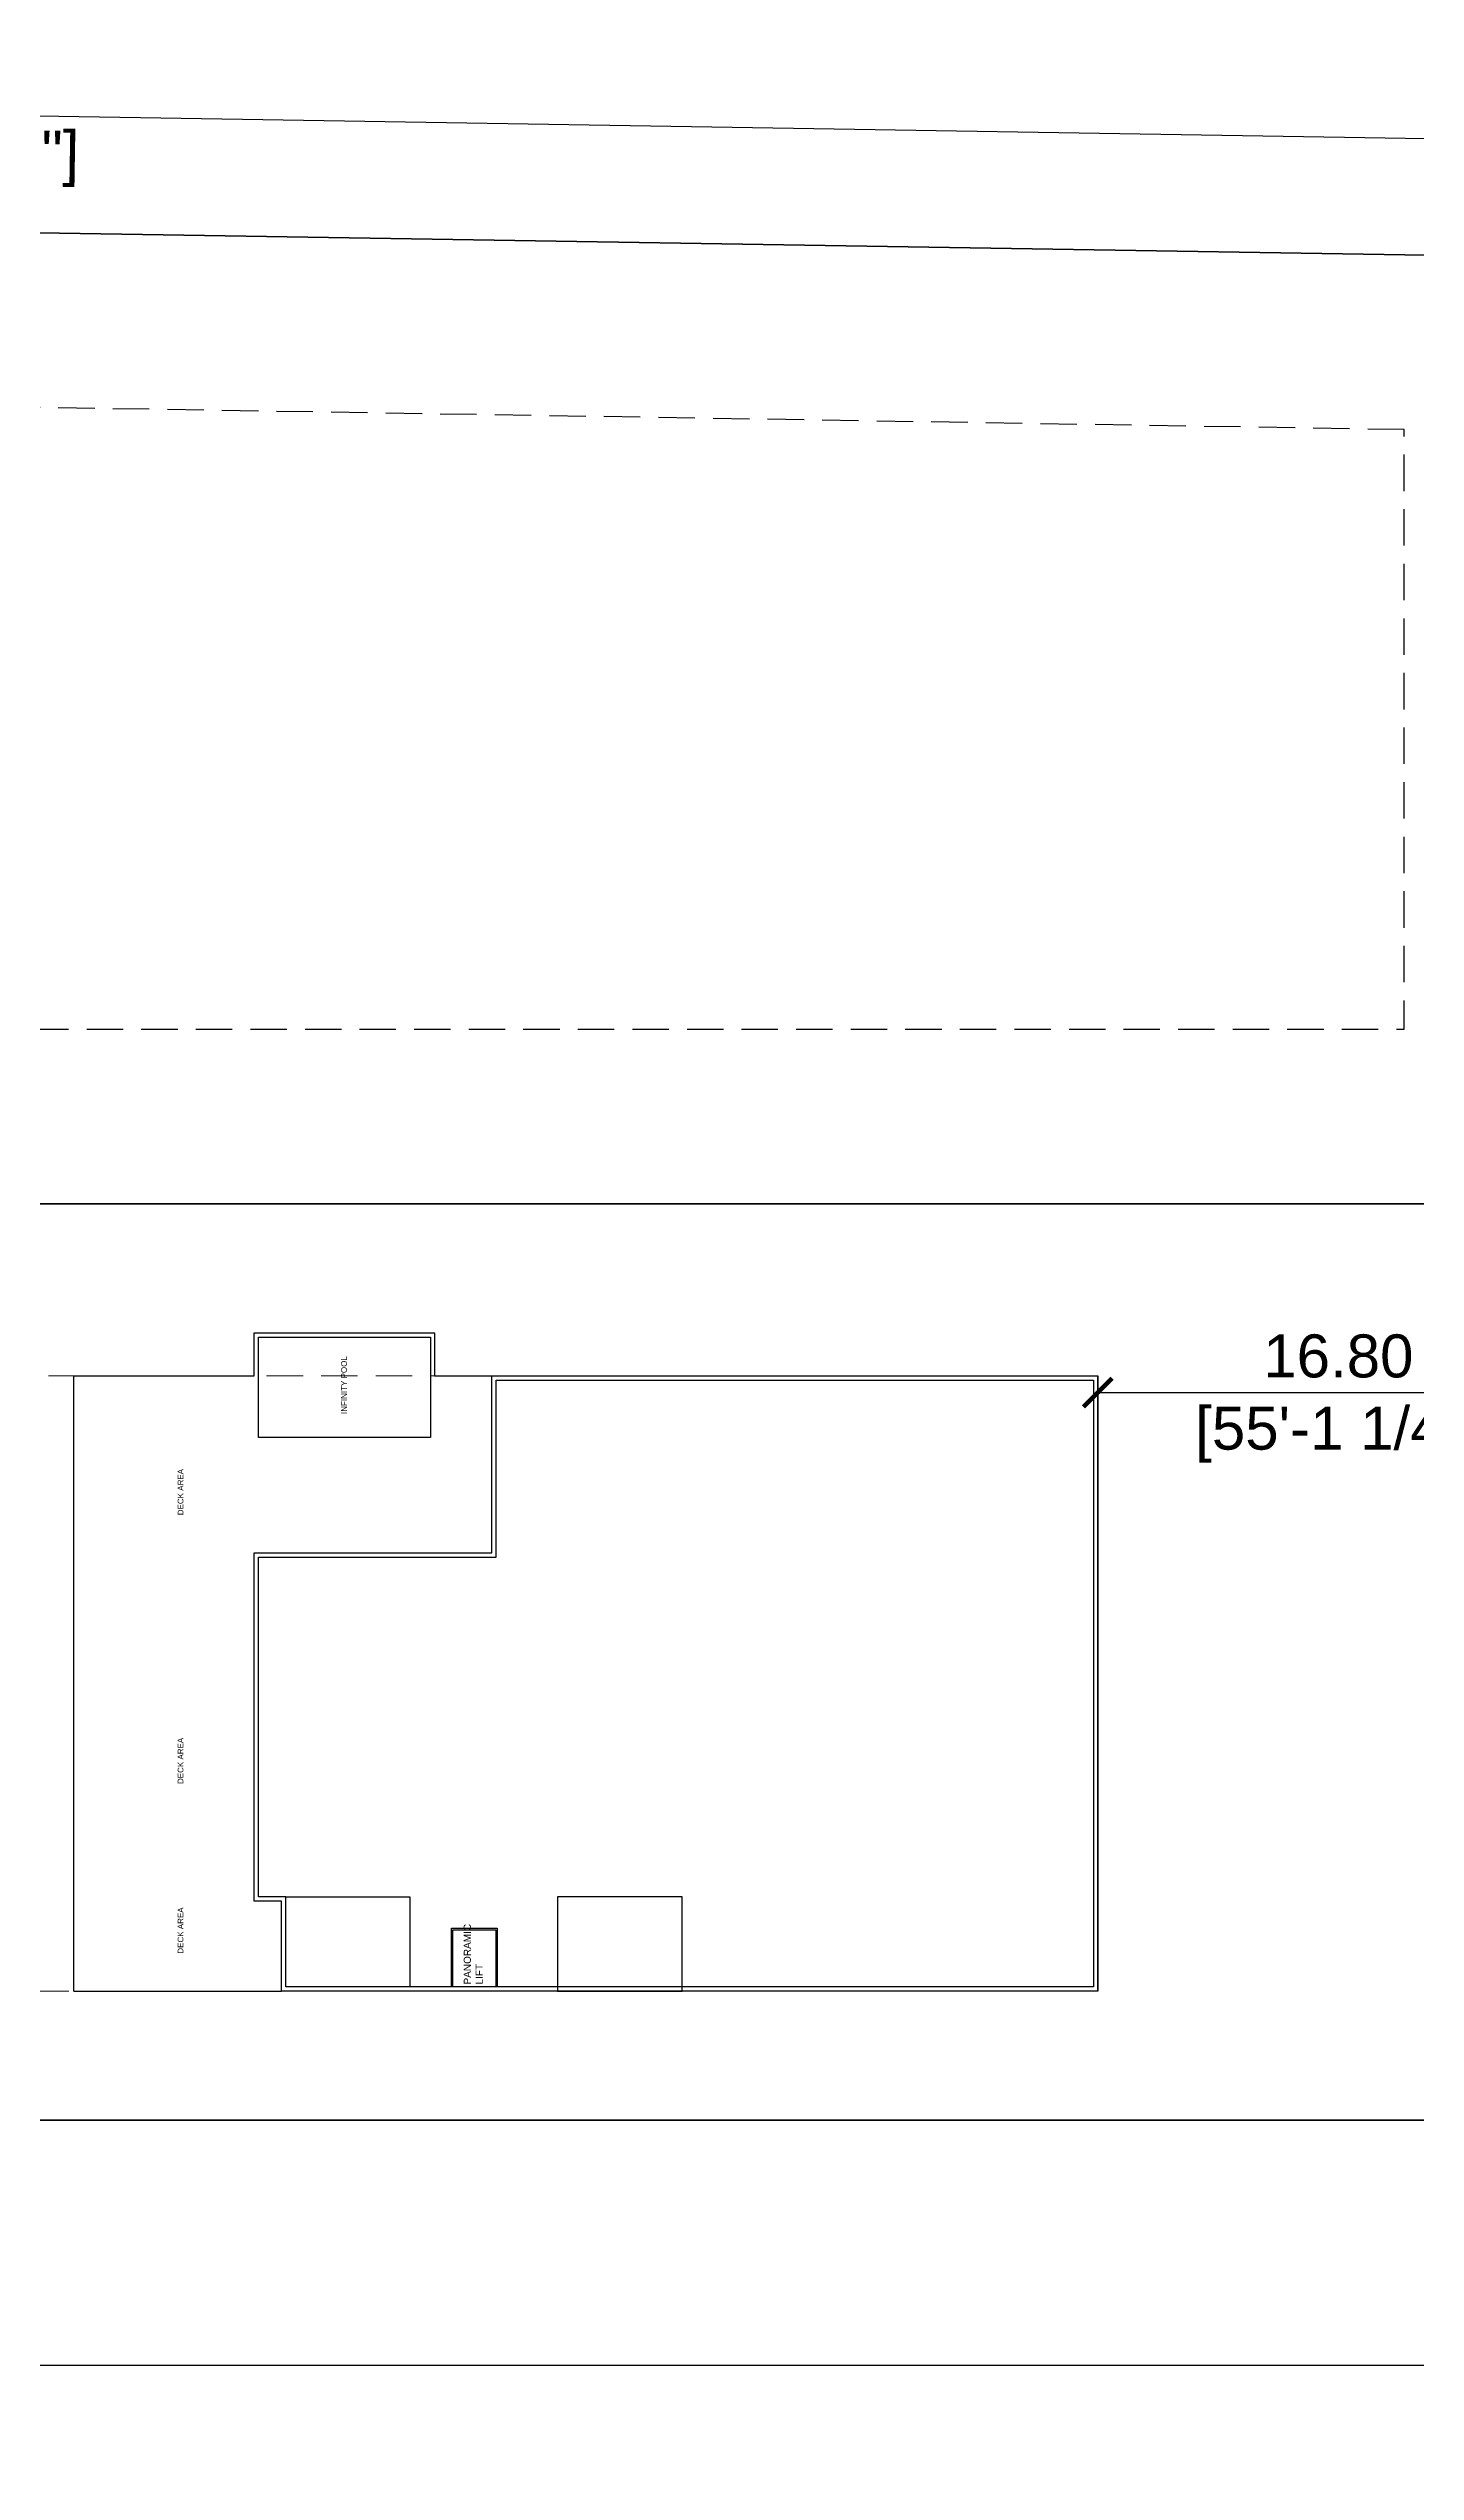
# Model space of a CAD drawing. Header units: metres. Extents: x 2480 to 2687, y 830 to 1066.
# Drawn here: x 2594.6 to 2642.3, y 914.4 to 998.9 of the extents above; entities that cross this region are included whole.
import ezdxf

# ---------------------------------------------------------------- set-up
doc = ezdxf.new("R2010")
doc.units = ezdxf.units.M
doc.linetypes.add('DASHED', pattern=[19.05, 12.7, -6.35])
doc.layers.add('BUA', color=1, linetype='Continuous', lineweight=0)
doc.styles.add('ARIAL', font='arial.ttf')
doc.styles.get("Standard").update_dxf_attribs({"font": 'arial.ttf'})
doc.dimstyles.new('Centre Line', dxfattribs={"dimscale": 0.001, "dimtxt": 1500, "dimasz": 500, "dimexe": 0, "dimexo": 0, "dimgap": 500, "dimtad": 1, "dimlfac": -1, "dimzin": 0, "dimdsep": 46, "dimtxsty": 'ARIAL', "dimblk": 'ARCHTICK', "dimcen": 0.09, "dimadec": 0, "dimazin": 0, "dimtfac": 1, "dimtix": 1, "dimtofl": 0, "dimtmove": 0, "dimatfit": 3, "dimfxl": 1, "dimtolj": 1, "dimtzin": 0, "dimarcsym": 0})

# ---------------------------------------------------------------- blocks, each defined once
blk = doc.blocks.new('_ArchTick')
at = {"color": 0, "linetype": 'ByBlock', "const_width": 0.15}
blk.add_lwpolyline([(-0.5, -0.5), (0.5, 0.5)], dxfattribs=at)
blk = doc.blocks.new('*D16')
at = {"layer": 'BUA', "color": 0, "lineweight": -2, "transparency": 16777216}
for p, q in [((2532.041, 993.505), (2532.107, 997.565)), ((2648.062, 995.682), (2532.107, 997.565)), ((2647.996, 991.622), (2648.062, 995.682))]:
    blk.add_line(p, q, dxfattribs=at)
at = {"layer": 'Defpoints', "color": 0, "lineweight": -3, "transparency": 16777216}
for p in [(2532.107, 997.565), (2532.041, 993.505), (2647.996, 991.622)]:
    blk.add_point(p, dxfattribs=at)
at = {"layer": 'BUA', "color": 0, "lineweight": -2, "transparency": 16777216}
for p, rotation in [((2532.107, 997.565), 179.0700161685088), ((2648.062, 995.682), 359.0700161685089)]:
    blk.add_blockref('_ArchTick', p, dxfattribs=dict(at, rotation=rotation))
at = {"layer": 'BUA', "color": 0, "transparency": 16777216, "char_height": 1.5, "attachment_point": 5, "rotation": 359.07002, "style": 'ARIAL'}
for s, insert in [('\\A1;115.97', (2590.105, 997.889)), ('\\A1;[380\'-5 3/4"]', (2590.06, 995.153))]:
    blk.add_mtext(s, dxfattribs=dict(at, insert=insert))
blk = doc.blocks.new('*D19')
at = {"layer": 'BUA', "color": 0, "lineweight": -2, "transparency": 16777216}
for p, q in [((2516.786, 926.622), (2516.786, 918.07)), ((2647.996, 926.622), (2647.996, 918.07)), ((2516.786, 918.07), (2647.996, 918.07))]:
    blk.add_line(p, q, dxfattribs=at)
at = {"layer": 'Defpoints', "color": 0, "lineweight": -3, "transparency": 16777216}
for p in [(2516.786, 926.622), (2647.996, 926.622), (2647.996, 918.07)]:
    blk.add_point(p, dxfattribs=at)
at = {"layer": 'BUA', "color": 0, "lineweight": -2, "transparency": 16777216, "rotation": 180}
blk.add_blockref('_ArchTick', (2516.786, 918.07), dxfattribs=at)
at = {"layer": 'BUA', "color": 0, "lineweight": -2, "transparency": 16777216}
blk.add_blockref('_ArchTick', (2647.996, 918.07), dxfattribs=at)
at = {"layer": 'BUA', "color": 0, "transparency": 16777216, "char_height": 1.5, "attachment_point": 5, "style": 'ARIAL'}
for s, insert in [('\\A1;131.21', (2582.391, 919.336)), ('\\A1;[430\'-5 3/4"]', (2582.391, 916.599))]:
    blk.add_mtext(s, dxfattribs=dict(at, insert=insert))
blk = doc.blocks.new('*D286')
at = {"layer": 'BUA', "color": 0, "lineweight": -2, "transparency": 16777216}
for p, q in [((2631.2, 952.6), (2631.2, 952.019)), ((2647.996, 952.6), (2647.996, 952.019)), ((2631.2, 952.019), (2647.996, 952.019))]:
    blk.add_line(p, q, dxfattribs=at)
at = {"layer": 'Defpoints', "color": 0, "lineweight": -3, "transparency": 16777216}
for p in [(2631.2, 952.6), (2647.996, 952.6), (2647.996, 952.019)]:
    blk.add_point(p, dxfattribs=at)
at = {"layer": 'BUA', "color": 0, "lineweight": -2, "transparency": 16777216, "rotation": 180}
blk.add_blockref('_ArchTick', (2631.2, 952.019), dxfattribs=at)
at = {"layer": 'BUA', "color": 0, "lineweight": -2, "transparency": 16777216}
blk.add_blockref('_ArchTick', (2647.996, 952.019), dxfattribs=at)
at = {"layer": 'BUA', "color": 0, "transparency": 16777216, "char_height": 1.5, "attachment_point": 5, "style": 'ARIAL'}
for s, insert in [('\\A1;16.80', (2639.598, 953.285)), ('\\A1;[55\'-1 1/4"]', (2639.598, 950.548))]:
    blk.add_mtext(s, dxfattribs=dict(at, insert=insert))

msp = doc.modelspace()

# ---------------------------------------------------------------- linework, layer by layer
at = {"lineweight": -3}
for p, q in [((2608.05, 952.6), (2610.05, 952.6)), ((2595.45, 931.122), (2602.7, 931.122))]:
    msp.add_line(p, q, dxfattribs=at)
at = {"color": 5}
for p, q in [((2608.634, 933.322), (2610.234, 933.322)), ((2608.634, 931.272), (2608.634, 933.322)), ((2608.684, 933.272), (2610.184, 933.272)), ((2608.684, 931.272), (2608.684, 933.272)), ((2610.184, 933.272), (2610.184, 931.272)), ((2610.234, 933.322), (2610.234, 931.272))]:
    msp.add_line(p, q, dxfattribs=at)
at = {"lineweight": -3}
msp.add_lwpolyline([(2595.45, 931.122), (2595.45, 952.6), (2601.75, 952.6), (2601.75, 954.1), (2608.05, 954.1), (2608.05, 952.6)], dxfattribs=at)
msp.add_lwpolyline([(2601.9, 950.45), (2601.9, 953.95), (2607.9, 953.95), (2607.9, 950.45)], close=True, dxfattribs=at)
at = {"lineweight": 30}
for points in [[(2602.7, 931.122), (2602.7, 934.272), (2601.75, 934.272), (2601.75, 946.422), (2610.05, 946.422), (2610.05, 952.6)], [(2602.85, 931.272), (2602.85, 934.422), (2601.9, 934.422), (2601.9, 946.272), (2610.2, 946.272), (2610.2, 952.45)], [(2610.2, 952.45), (2631.05, 952.45), (2631.05, 931.272), (2602.85, 931.272)], [(2610.05, 952.6), (2631.2, 952.6), (2631.2, 931.122)], [(2631.2, 931.122), (2602.7, 931.122)]]:
    msp.add_lwpolyline(points, dxfattribs=at)
for points in [[(2602.85, 931.272), (2602.85, 934.422), (2607.184, 934.422), (2607.184, 931.272)], [(2616.689, 931.122), (2616.689, 934.422), (2612.334, 934.422), (2612.334, 931.122)]]:
    msp.add_lwpolyline(points, close=True, dxfattribs=at)
at = {"layer": 'BUA', "color": 0, "lineweight": 30}
for p, q in [((2647.996, 991.622), (2532.041, 993.505)), ((2532.041, 993.505), (2647.996, 991.622)), ((2647.996, 991.622), (2532.041, 993.505)), ((2647.996, 958.6), (2524.08, 958.6)), ((2647.996, 958.6), (2524.08, 958.6)), ((2524.08, 958.6), (2647.996, 958.6)), ((2631.2, 931.122), (2631.2, 952.6)), ((2516.786, 926.622), (2647.996, 926.622)), ((2647.996, 926.622), (2516.786, 926.622))]:
    msp.add_line(p, q, dxfattribs=at)
at = {"layer": 'BUA', "color": 0, "linetype": 'DASHED', "ltscale": 0.1}
for p, q in [((2524.08, 952.6), (2631.2, 952.6)), ((2517.812, 931.122), (2631.2, 931.122))]:
    msp.add_line(p, q, dxfattribs=at)
at = {"layer": 'BUA', "color": 0}
msp.add_line((2647.996, 926.622), (2516.786, 926.622), dxfattribs=at)
at = {"layer": 'BUA', "color": 0, "linetype": 'DASHED', "lineweight": 25, "ltscale": 0.1, "flags": 128}
msp.add_lwpolyline([(2641.896, 985.621), (2536.888, 987.325), (2531.728, 964.7), (2641.896, 964.7)], close=True, dxfattribs=at)

# ---------------------------------------------------------------- texts
at = {"color": 18, "true_color": 0x000000, "char_height": 0.2, "attachment_point": 1, "rotation": 90}
for s, insert in [('{\\C256;INFINITY POOL}', (2604.785, 951.269)), ('{\\C256;DECK AREA}', (2599.079, 947.736)), ('{\\C256;DECK AREA}', (2599.079, 938.355)), ('{\\C256;DECK AREA}', (2599.079, 932.435))]:
    msp.add_mtext_dynamic_manual_height_columns(s, width=3.07927, gutter_width=12.5, heights=[0], dxfattribs=dict(at, insert=insert))
at = {"insert": (2609.065, 931.359), "char_height": 0.25, "attachment_point": 1, "rotation": 90}
msp.add_mtext_dynamic_manual_height_columns('PANORAMIC\\PLIFT', width=2.10871, gutter_width=12.5, heights=[0], dxfattribs=at)

# ---------------------------------------------------------------- dimensions: what is measured, and where the dimension line sits
at = {"layer": 'BUA', "color": 0}
for p1, p2, distance, picture, middle in [((2647.996, 991.622), (2532.041, 993.505), -4.061, '*D16', (2590.084, 996.624)), ((2516.786, 926.622), (2647.996, 926.622), -8.552, '*D19', (2582.391, 918.07))]:
    dim = msp.add_aligned_dim(p1=p1, p2=p2, distance=distance, dimstyle='Centre Line', override={"dimasz": 1000, "dimpost": '\\X'}, dxfattribs=at)
    dim.commit()
    dim.dimension.update_dxf_attribs({"geometry": picture, "text_midpoint": middle})
dim = msp.add_linear_dim(base=(2647.996, 952.019), p1=(2631.2, 952.6), p2=(2647.996, 952.6), angle=180, dimstyle='Centre Line', override={"dimasz": 1000, "dimpost": '\\X'}, dxfattribs=at)
dim.commit()
dim.dimension.update_dxf_attribs({"geometry": '*D286', "text_midpoint": (2639.598, 952.019)})

doc.saveas('drawing.dxf')
